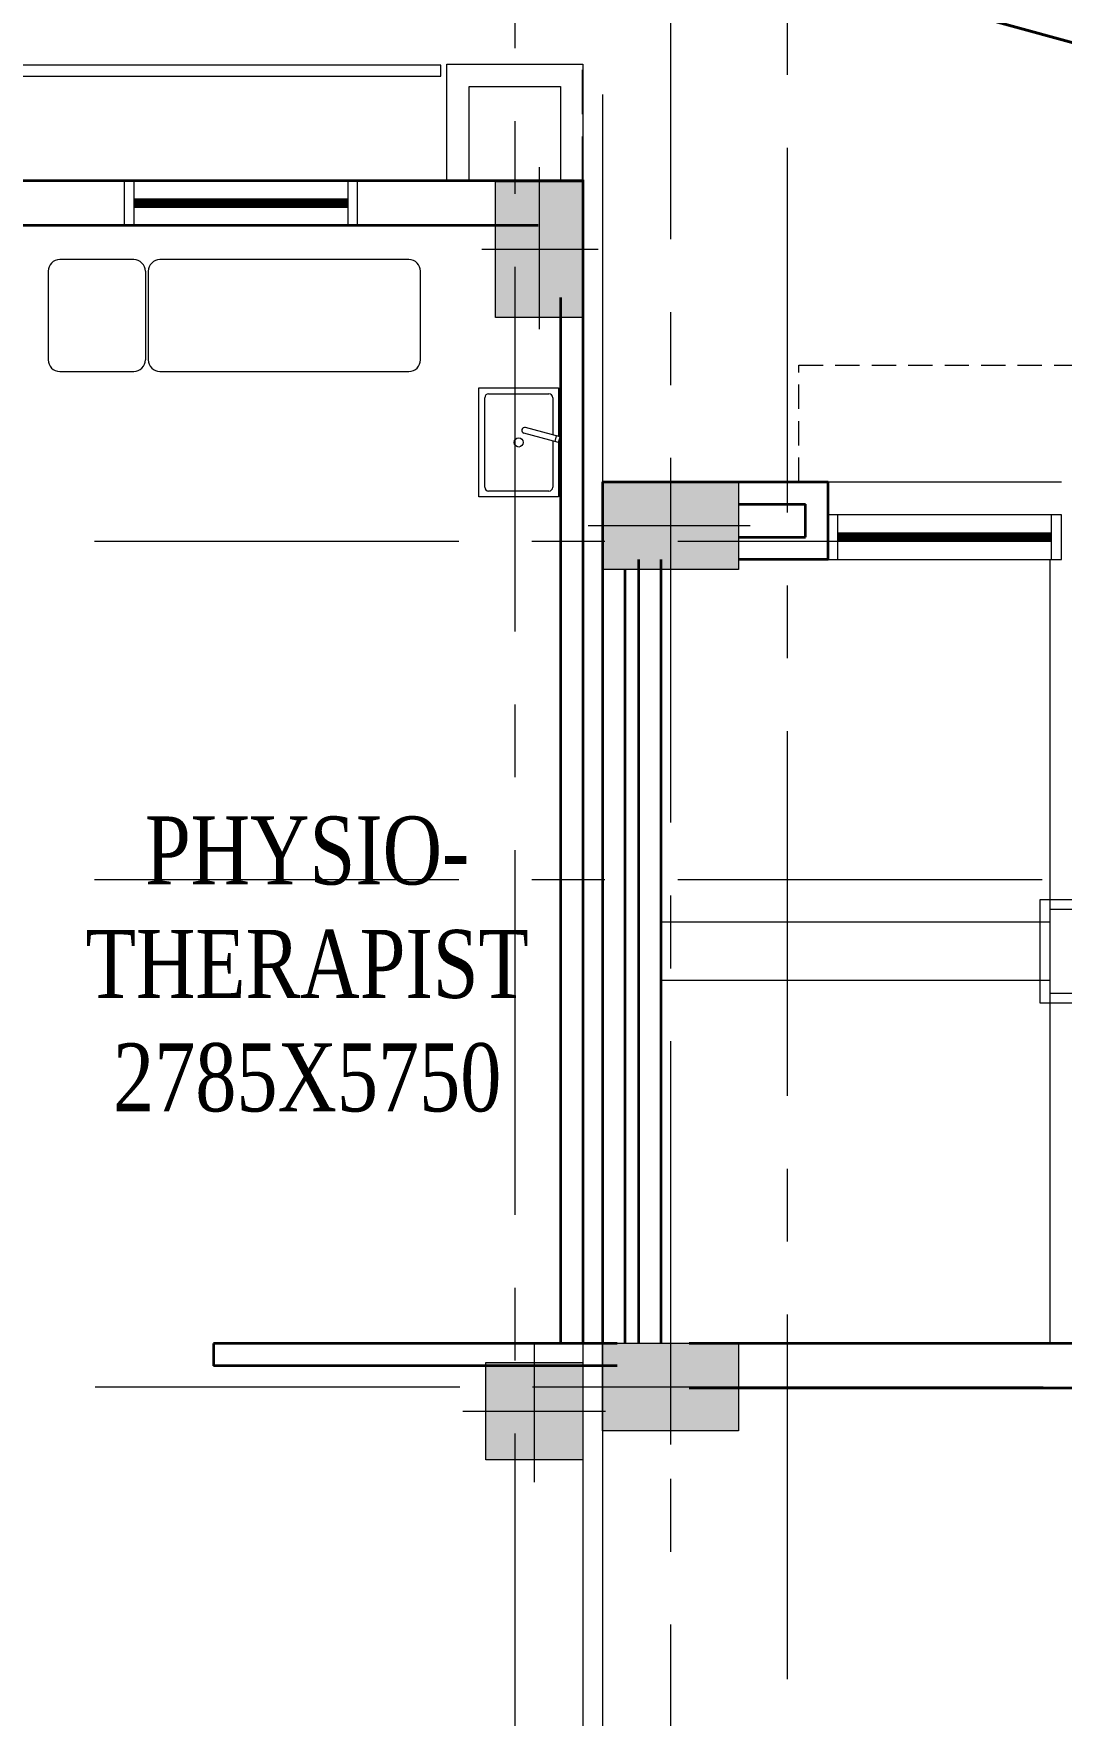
# Model space of a CAD drawing. Header units: inches. Extents: x 1789308 to 1948517, y 1504002 to 1708835.
# Drawn here: x 1894900 to 1895957, y 1670628 to 1672357 of the extents above; entities that cross this region are included whole.
import ezdxf
from ezdxf.lldxf.tags import DXFTag

# ---------------------------------------------------------------- set-up
doc = ezdxf.new("R2010")
doc.units = ezdxf.units.IN
doc.header["$LTSCALE"] = 0.015
doc.header["$MEASUREMENT"] = 0
for name, pattern in [('$DDT_AUDIT_GENERATED_(C)', [0]), ('1', [0]), ('CENTER', [2, 1.25, -0.25, 0.25, -0.25]), ('DASHED', [19.05, 12.7, -6.35]), ('HIDDEN', [0.375, 0.25, -0.125])]:
    doc.linetypes.add(name, pattern=pattern)
doc.layers.add('A- Projection', color=4, linetype='DASHED')
for name, color, linetype, lineweight in [('COLUMN - HACTH - STR', 25, '$DDT_AUDIT_GENERATED_(C)', 15), ('COLUMN - STR', 6, 'Continuous', 15), ('ELE', 8, 'Continuous', 13), ('GRID - COLUMN - STR', 251, 'CENTER', 15), ('PROPOSED_HOSPITAL_BASUNDHARA$0$AR-Furniture', 35, 'Continuous', 9), ('PROPOSED_HOSPITAL_BASUNDHARA$0$equpamiento', 143, 'Continuous', 9), ('RAILING', 15, 'Continuous', 9), ('Road', 7, '1', 40), ('SECTION -  LINE - STR', 3, 'Continuous', 20), ('STAIRCASE', 161, 'Continuous', 13), ('TEXT', 7, 'Continuous', 5), ('wall', 1, 'Continuous', 35), ('WINDOW', 165, 'Continuous', 20)]:
    doc.layers.add(name, color=color, linetype=linetype, lineweight=lineweight)
doc.styles.add('Scale M 100', font='times.ttf', dxfattribs={"width": 0.95, "height": 350})
tags = doc.linetypes.add('( Hidden )', pattern=[0.375, 0.25, -0.125]).pattern_tags.tags
tags[6:7] = [DXFTag(74, 4), DXFTag(75, 0), DXFTag(340, '0'), DXFTag(46, 1.0), DXFTag(50, 0.0), DXFTag(44, 0.0), DXFTag(45, 0.0)]
tags[4:5] = [DXFTag(74, 4), DXFTag(75, 0), DXFTag(340, '0'), DXFTag(46, 1.0), DXFTag(50, 0.0), DXFTag(44, 0.0), DXFTag(45, 0.0)]

# ---------------------------------------------------------------- blocks, each defined once
blk = doc.blocks.new('450X700')
at = {"layer": 'COLUMN - HACTH - STR'}
blk.add_hatch(color=256, dxfattribs=at).paths.add_polyline_path([(0, 0), (0, -700), (450, -700), (450, 0)])
at = {"layer": 'COLUMN - STR'}
for p, q in [((225, -773), (225, 59.2)), ((-77.2, -350), (520.4, -350))]:
    blk.add_line(p, q, dxfattribs=at)
blk.add_lwpolyline([(0, 0), (450, 0), (450, -700), (0, -700)], close=True, dxfattribs=at)
blk = doc.blocks.new('C-500X500')
at = {"layer": 'COLUMN - HACTH - STR'}
blk.add_hatch(color=256, dxfattribs=at).paths.add_polyline_path([(0, 0), (0, -500), (500, -500), (500, 0)])
at = {"layer": 'COLUMN - STR'}
for p, q in [((250, -615), (250, 91.6)), ((-118.5, -250), (615.2, -250))]:
    blk.add_line(p, q, dxfattribs=at)
blk.add_lwpolyline([(0, 0), (500, 0), (500, -500), (0, -500)], close=True, dxfattribs=at)
blk = doc.blocks.new('PROPOSED_HOSPITAL_BASUNDHARA$0$PILETA')
at = {"layer": 'PROPOSED_HOSPITAL_BASUNDHARA$0$equpamiento'}
for p, q in [((-0.2734, 0.3435), (0.1366, 0.3435)), ((-0.2734, -0.2165), (-0.2734, 0.3435)), ((-0.2434, -0.1665), (-0.2434, 0.2935)), ((-0.2234, 0.3135), (0.0866, 0.3135)), ((0.1066, 0.2935), (0.1066, 0.1029)), ((0.1366, 0.3435), (0.1366, 0.0949)), ((0.1367, 0.0632), (-0.0414, 0.1115)), ((0.1445, 0.0922), (-0.0337, 0.1405)), ((0.1187, 0.0681), (0.1264, 0.0971)), ((0.1367, 0.0632), (0.1445, 0.0922)), ((0.1066, 0.0718), (0.1066, -0.1665)), ((0.1366, 0.0638), (0.1366, -0.2165)), ((0.1366, -0.2165), (-0.2734, -0.2165)), ((0.0866, -0.1865), (-0.2234, -0.1865))]:
    blk.add_line(p, q, dxfattribs=at)
blk.add_circle((-0.0684, 0.0635), 0.0235, dxfattribs=at)
for centre, radius, start, end in [((-0.2234, 0.2935), 0.02, 90, 180), ((0.0866, 0.2935), 0.02, 0, 90), ((-0.0375, 0.126), 0.015, 75, 255), ((-0.2234, -0.1665), 0.02, 180, 270), ((0.0866, -0.1665), 0.02, 270, 0)]:
    blk.add_arc(centre, radius, start, end, dxfattribs=at)
blk = doc.blocks.new('W2b - 1200')
at = {"layer": 'WINDOW', "color": 3}
for p, q in [((-115, 508), (115, 508)), ((-115, -592), (115, -592))]:
    blk.add_line(p, q, dxfattribs=at)
blk.add_lwpolyline([(-115, 558), (-115, -642), (115, -642), (115, 558)], close=True, dxfattribs=at)
at = {"layer": 'WINDOW', "color": 3, "const_width": 50}
blk.add_lwpolyline([(0, -592), (0, 508)], dxfattribs=at)
blk = doc.blocks.new('A$C1CC35E0C')
at = {"color": 6, "linetype": '( Hidden )'}
for points in [[(32450.5, -1343.6), (32450.5, -26489.6), (33150.5, -26489.6), (33150.5, -57579.4)], [(32550.5, -1342.9), (32550.5, -26388.9), (33250.5, -26388.9), (33250.5, -57578.6)]]:
    blk.add_lwpolyline(points, dxfattribs=at)
at = {"layer": 'A- Projection', "ltscale": 1200}
blk.add_line((32450.5, -1787.1), (32450.5, -1187.1), dxfattribs=at)
at = {"layer": 'ELE', "color": 2}
for p, q in [((31750.9, -1790.1), (31750.9, -1187.5)), ((31750.9, -1187.5), (32450.5, -1187.5)), ((32450.5, -1187.5), (32450.5, -1790.1)), ((31865.9, -1790.1), (31865.9, -1302.5)), ((31865.9, -1302.5), (32335.5, -1302.5)), ((32335.5, -1302.5), (32335.5, -1790.1))]:
    blk.add_line(p, q, dxfattribs=at)
at = {"layer": 'ELE'}
blk.add_line((33710.5, -3335), (34910.5, -3335), dxfattribs=at)
at = {"layer": 'ELE', "color": 8}
blk.add_lwpolyline([(31718.6, -1192.1), (26004.2, -1192.1), (26004.2, -1248.7), (31718.6, -1248.7)], close=True, dxfattribs=at)
at = {"layer": 'ELE', "linetype": 'HIDDEN', "ltscale": 33333}
blk.add_lwpolyline([(33560.5, -3335), (33560.5, -2735), (35060.5, -2735), (35060.5, -3335)], dxfattribs=at)
at = {"layer": 'GRID - COLUMN - STR', "ltscale": 100000}
for p, q in [((32900.5, 5788.1), (32900.4, -69399.6)), ((33500.5, 4382.6), (33500.5, -69399.6)), ((32100.4, 3770.8), (32100.4, -69022.4)), ((-12062.3, -3640), (88195.3, -3640)), ((-12062.3, -5380), (88195.3, -5380)), ((-12058.7, -7989.7), (88195.3, -7989.7))]:
    blk.add_line(p, q, dxfattribs=at)
at = {"layer": 'PROPOSED_HOSPITAL_BASUNDHARA$0$AR-Furniture', "color": 251}
for p, q in [((30139.9, -2192), (29759.9, -2192)), ((31554.9, -2192), (30274.9, -2192)), ((29699.9, -2252), (29699.9, -2707)), ((30199.9, -2252), (30199.9, -2707)), ((30214.9, -2252), (30214.9, -2707)), ((31614.9, -2707), (31614.9, -2252)), ((29759.9, -2767), (30139.9, -2767)), ((30274.9, -2767), (31554.9, -2767))]:
    blk.add_line(p, q, dxfattribs=at)
for centre, start, end in [((29759.9, -2252), 90, 180), ((30139.9, -2252), 0, 90), ((30274.9, -2252), 90, 180), ((31554.9, -2252), 0, 90), ((29759.9, -2707), 180, 270), ((30139.9, -2707), 270, 0), ((30274.9, -2707), 180, 270), ((31554.9, -2707), 270, 0)]:
    blk.add_arc(centre, 60, start, end, dxfattribs=at)
at = {"layer": 'RAILING'}
for points in [[(34800.5, -6015), (38500.5, -6015), (38500.5, -5485), (34800.5, -5485)], [(34850.5, -5965), (38450.5, -5965), (38450.5, -5535), (34850.5, -5535)]]:
    blk.add_lwpolyline(points, close=True, dxfattribs=at)
at = {"layer": 'Road'}
blk.add_line((11396.7, 5382), (75029.6, -12051.3), dxfattribs=at)
at = {"layer": 'STAIRCASE'}
for p, q in [((34850.5, -3735), (34850.5, -5535)), ((34850.5, -5600), (32850.5, -5600)), ((34850.5, -5900), (32850.5, -5900)), ((34850.5, -5965), (34850.5, -7765))]:
    blk.add_line(p, q, dxfattribs=at)
at = {"layer": 'wall'}
for p, q in [((32450.5, -1787.1), (25985.5, -1787.1)), ((32450.5, -1782.1), (32450.5, -7763.3)), ((32220.5, -2017.1), (29550.5, -2017.1)), ((32335.5, -2387.1), (32335.5, -7763.3)), ((32550.5, -3335), (32550.5, -3863.3)), ((32550.5, -3335), (32550.5, -7766.7)), ((32550.5, -3335), (33710.5, -3335)), ((33710.5, -3735), (33710.5, -3335)), ((33250.5, -3450), (33595.5, -3450)), ((33595.5, -3620), (33595.5, -3450)), ((33250.5, -3620), (33595.5, -3620)), ((32665.5, -3785), (32665.5, -7764.7)), ((32735.5, -3735), (32735.5, -7766.7)), ((32850.5, -3735), (32850.5, -7766.7)), ((33710.5, -3735), (33250.5, -3735)), ((32625.5, -7766.7), (30550.5, -7766.7)), ((30550.5, -7766.7), (30550.5, -7881.7)), ((32997, -7765), (40700.5, -7765)), ((32625.5, -7881.7), (30550.5, -7881.7)), ((32997, -7995), (40700.5, -7995))]:
    blk.add_line(p, q, dxfattribs=at)
at = {"xscale": 1000, "yscale": 1000, "zscale": 1000}
blk.add_blockref('PROPOSED_HOSPITAL_BASUNDHARA$0$PILETA', (32188.4, -3195.7), dxfattribs=at)
at = {"layer": 'COLUMN - STR', "color": 2}
for p, rotation in [((32450.5, -2490.1), 180), ((33250.5, -3335), 270), ((33250.5, -7764.7), 270)]:
    blk.add_blockref('450X700', p, dxfattribs=dict(at, rotation=rotation))
blk.add_blockref('C-500X500', (31950.5, -7864.7), dxfattribs=at)
at = {"layer": 'WINDOW', "color": 1}
for p, rotation in [((30732.5, -1902.1), 270), ((34268.5, -3620), 90)]:
    blk.add_blockref('W2b - 1200', p, dxfattribs=dict(at, rotation=rotation))
at = {"layer": 'TEXT', "insert": (28899.6, -5055.5), "char_height": 350, "attachment_point": 1, "style": 'Scale M 100'}
blk.add_mtext_dynamic_manual_height_columns('\\pxqc;{\\W0.8;PHYSIO-\\PTHERAPIST\\P2785X5750}', width=4265.562, gutter_width=625, heights=[0], dxfattribs=at)

msp = doc.modelspace()

# ---------------------------------------------------------------- block references
at = {"layer": 'SECTION -  LINE - STR', "xscale": 0.2, "yscale": 0.2, "zscale": 0.2}
msp.add_blockref('A$C1CC35E0C', (1888975.2, 1672563.4), dxfattribs=at)

doc.saveas('drawing.dxf')
